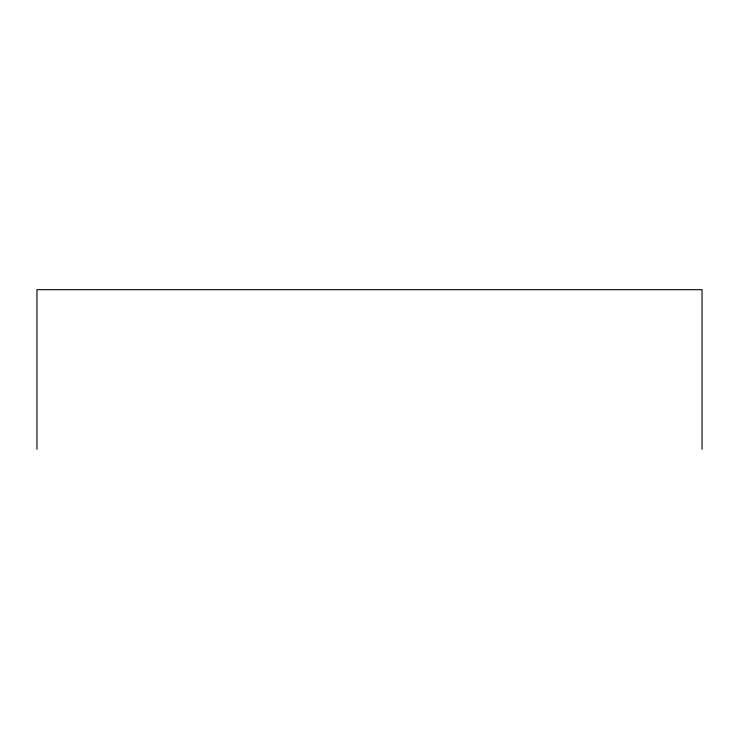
<?xml version="1.0" encoding="UTF-8"?>
<svg xmlns="http://www.w3.org/2000/svg" width="739" height="739" viewBox="0 0 739 739"><rect width="100%" height="100%" fill="white"/><g stroke="black" fill="none" stroke-linecap="round" stroke-linejoin="round"><path stroke-width="1.11" d="M702.05 449.321L702.05 289.679L36.95 289.679L36.95 449.321"/></g></svg>
